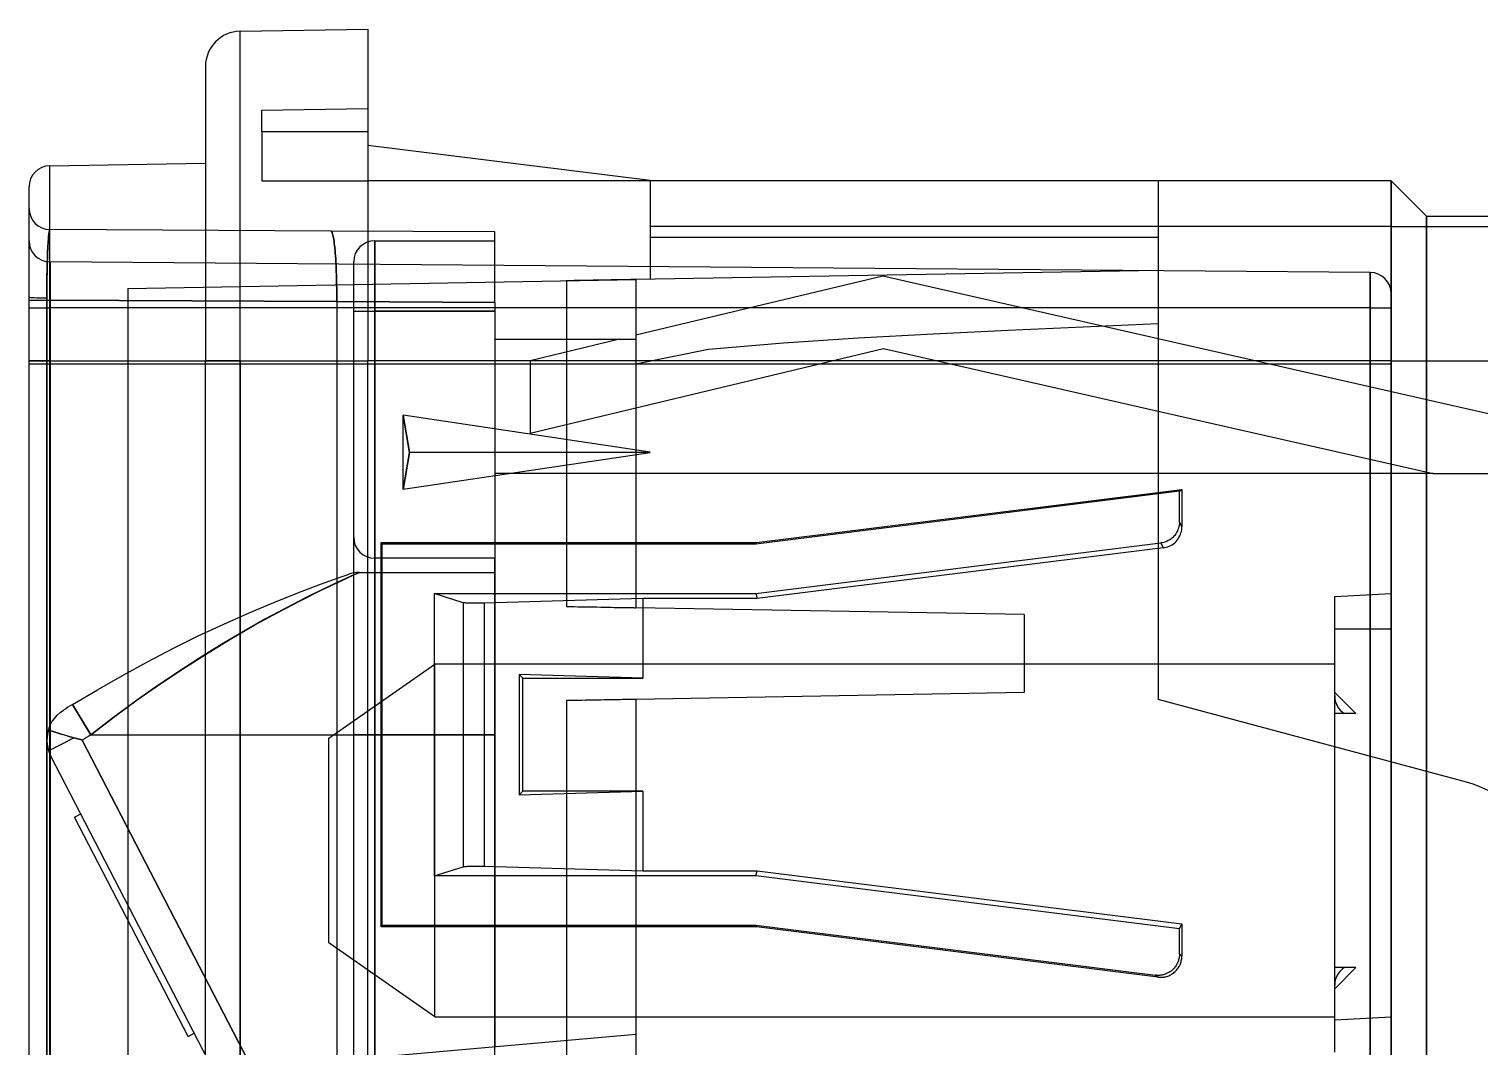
# Model space of a CAD drawing. Header units: millimetres. Extents: x -4.8 to 51.9, y -18 to 18.
# Drawn here: x -4.8 to 15.76, y 3.58 to 18 of the extents above; entities that cross this region are included whole.
import ezdxf

# ---------------------------------------------------------------- set-up
doc = ezdxf.new("R2010")
doc.units = ezdxf.units.MM
doc.layers.add('MAIN-1', color=7, linetype='Continuous')
doc.layers.add('MAIN-2', color=7, linetype='Continuous')

msp = doc.modelspace()

# ---------------------------------------------------------------- linework, layer by layer
at = {"layer": 'MAIN-1'}
for p, q in [((-1.809, 17.968), (0, 18)), ((-1.809, 13.3), (-1.809, 17.968)), ((0, 18), (0, 13.3)), ((-2.3, 17.469), (-2.3, 13.3)), ((4, 15.855), (0, 16.35)), ((-4.505, 16.062), (-2.3, 16.1)), ((-4.505, 13.3), (-4.505, 16.062)), ((11.2, 15.85), (0, 15.85)), ((14.5, 15.85), (11.2, 15.85)), ((11.2, 15.85), (11.2, 13.25)), ((14.5, 15.2), (14.5, 15.85)), ((14.5, 15.85), (15, 15.35)), ((-4.8, 13.3), (-4.8, 15.762)), ((15, 15.35), (16, 15.35)), ((15, 15.35), (15, 15.2)), ((14.5, 15.2), (11.2, 15.2)), ((14.5, 15.2), (15, 15.2)), ((14.5, 12.861), (14.5, 15.2)), ((15, 15.2), (16, 15.2)), ((15, 15.2), (15, 12.747)), ((19.6, 11.7), (11.2, 13.612)), ((-4.8, -13.3), (-4.8, 13.3)), ((-4.8, 13.3), (-4.505, 13.3)), ((-4.505, 13.3), (-2.3, 13.3)), ((-4.505, 13.3), (-4.505, -13.3)), ((-2.3, 13.3), (-1.809, 13.3)), ((-2.3, -13.3), (-2.3, 13.3)), ((-1.809, 13.3), (0, 13.3)), ((-1.809, 13.3), (-1.809, -13.3)), ((0, -13.3), (0, 13.3)), ((11.2, 13.25), (0, 13.25)), ((11.2, 13.25), (11.2, 8.5)), ((11.2, 12.587), (15.095, 11.7)), ((0.5, 11.474), (0.5, 12.526)), ((4, 12.005), (0.5, 12.526)), ((0.5, 12.526), (0.59, 12)), ((0.59, 12), (0.5, 11.474)), ((4, 11.995), (0.5, 11.474)), ((4, 12), (0.59, 12)), ((14.5, 11.7), (14.5, 11.835)), ((15, 11.722), (15, 11.7)), ((15.095, 11.7), (11.2, 11.7)), ((15.518, 7.343), (11.2, 8.5))]:
    msp.add_line(p, q, dxfattribs=at)
for centre, radius, start, end in [((-1.8, 17.469), 0.5, 91, 180), ((-4.5, 15.762), 0.3, 91.0001, 180), ((15, 5.411), 2, 0, 75)]:
    msp.add_arc(centre, radius, start, end, dxfattribs=at)
at = {"layer": 'MAIN-2'}
for p, q in [((-1.809, 13.3), (-1.809, 17.968)), ((-1.809, 17.968), (-1.809, 17.968)), ((0, 18), (0, 18)), ((-2.3, 17.469), (-2.3, 17.469)), ((-1.5, 16.85), (0, 16.876)), ((0, 16.876), (0, 16.876)), ((-1.5, 16.85), (-1.5, 16.85)), ((-1.5, 16.55), (-1.5, 16.85)), ((-1.5, 16.55), (-1.5, 15.85)), ((-1.5, 16.55), (0, 16.55)), ((-1.5, 16.55), (0, 16.55)), ((-4.505, 16.062), (-4.505, 16.062)), ((-4.505, 13.3), (-4.505, 16.062)), ((-2.3, 16.1), (-2.3, 16.1)), ((-1.5, 15.85), (-1.5, 15.85)), ((-1.5, 15.85), (0, 15.85)), ((0, 15.85), (0, 15.85)), ((0, 15.85), (0, 15.85)), ((0, 15.85), (0, 15.85)), ((4, 15.85), (4, 15.85)), ((4, 15.85), (4, 15.85)), ((4, 15.85), (4, 15.05)), ((11.2, 15.85), (11.2, 15.85)), ((14.5, 15.85), (14.5, 13.3)), ((14.5, 15.85), (14.5, 15.85)), ((-4.8, 15.762), (-4.8, 15.762)), ((-4.8, 15.458), (-4.8, 15.458)), ((15, 13.3), (15, 15.35)), ((15, 15.35), (15, 15.35)), ((-4.528, 14.991), (-4.526, 15.018)), ((-4.525, 15.031), (-4.527, 14.999)), ((-4.526, 15.018), (-4.524, 15.043)), ((-4.522, 15.058), (-4.525, 15.031)), ((-4.524, 15.043), (-4.522, 15.066)), ((-4.522, 15.066), (-4.519, 15.086)), ((-4.52, 15.082), (-4.522, 15.058)), ((-4.517, 15.103), (-4.52, 15.082)), ((-4.519, 15.086), (-4.517, 15.103)), ((-4.515, 15.12), (-4.517, 15.103)), ((-4.517, 15.103), (-4.515, 15.118)), ((-4.512, 15.134), (-4.515, 15.12)), ((-4.515, 15.118), (-4.513, 15.131)), ((-4.513, 15.131), (-4.51, 15.141)), ((-4.509, 15.145), (-4.512, 15.134)), ((-4.51, 15.141), (-4.508, 15.149)), ((-4.507, 15.152), (-4.509, 15.145)), ((-4.508, 15.149), (-4.506, 15.154)), ((-4.504, 15.157), (-4.507, 15.152)), ((-4.506, 15.154), (-4.504, 15.157)), ((-4.504, 15.157), (-4.502, 15.158)), ((-4.502, 15.158), (-4.504, 15.157)), ((-4.502, 15.158), (-4.502, 15.158)), ((-0.524, 15.137), (-4.502, 15.158)), ((-0.524, 15.137), (-0.52, 15.136)), ((1.8, 15.125), (-0.524, 15.137)), ((-0.52, 15.136), (-0.524, 15.137)), ((-0.52, 15.136), (-0.516, 15.133)), ((-0.516, 15.133), (-0.52, 15.136)), ((-0.516, 15.133), (-0.512, 15.127)), ((-0.512, 15.127), (-0.516, 15.133)), ((-0.512, 15.127), (-0.507, 15.119)), ((-0.507, 15.119), (-0.512, 15.127)), ((-0.507, 15.119), (-0.503, 15.109)), ((-0.503, 15.109), (-0.507, 15.119)), ((-0.503, 15.109), (-0.499, 15.096)), ((-0.499, 15.096), (-0.503, 15.109)), ((-0.499, 15.096), (-0.495, 15.08)), ((-0.495, 15.08), (-0.499, 15.096)), ((-0.495, 15.08), (-0.491, 15.062)), ((-0.491, 15.062), (-0.495, 15.08)), ((-0.491, 15.062), (-0.486, 15.041)), ((-0.486, 15.041), (-0.491, 15.062)), ((-0.486, 15.041), (-0.482, 15.018)), ((-0.482, 15.018), (-0.486, 15.041)), ((-0.482, 15.018), (-0.478, 14.992)), ((-0.478, 14.992), (-0.482, 15.018)), ((1.8, 15.124), (1.8, 15.125)), ((1.8, 15.125), (1.8, 15.125)), ((1.8, 15.121), (1.8, 15.124)), ((1.8, 15.115), (1.8, 15.121)), ((1.8, 15.107), (1.8, 15.115)), ((1.8, 15.097), (1.8, 15.107)), ((1.8, 15.084), (1.8, 15.097)), ((1.8, 15.068), (1.8, 15.084)), ((1.8, 15.05), (1.8, 15.068)), ((1.8, 15.029), (1.8, 15.05)), ((1.8, 15.006), (1.8, 15.029)), ((11.2, 15.2), (4, 15.2)), ((4, 15.05), (4, 14.453)), ((4, 15.05), (11.2, 15.05)), ((-4.8, 14.999), (-4.8, 14.999)), ((-4.539, 14.78), (-4.537, 14.82)), ((-4.536, 14.844), (-4.538, 14.798)), ((-4.537, 14.82), (-4.536, 14.858)), ((-4.536, 14.858), (-4.534, 14.895)), ((-4.534, 14.887), (-4.536, 14.844)), ((-4.534, 14.895), (-4.532, 14.929)), ((-4.532, 14.927), (-4.534, 14.887)), ((-4.53, 14.965), (-4.532, 14.927)), ((-4.532, 14.929), (-4.53, 14.961)), ((-4.527, 14.999), (-4.53, 14.965)), ((-4.53, 14.961), (-4.528, 14.991)), ((-0.478, 14.992), (-0.475, 14.963)), ((-0.475, 14.963), (-0.478, 14.992)), ((-0.475, 14.963), (-0.471, 14.932)), ((-0.471, 14.932), (-0.475, 14.963)), ((-0.471, 14.932), (-0.467, 14.899)), ((-0.467, 14.899), (-0.471, 14.932)), ((-0.467, 14.899), (-0.464, 14.863)), ((-0.464, 14.863), (-0.467, 14.899)), ((-0.464, 14.863), (-0.461, 14.825)), ((-0.461, 14.825), (-0.464, 14.863)), ((-0.461, 14.825), (-0.458, 14.785)), ((-0.458, 14.785), (-0.461, 14.825)), ((0.1, 15), (0.1, 15)), ((0.1, 15), (1.8, 15)), ((0.1, 14), (0.1, 15)), ((0.1, 15), (0.1, 14)), ((1.8, 14.98), (1.8, 15.006)), ((1.8, 15), (1.8, 15)), ((1.8, 14.951), (1.8, 14.98)), ((1.8, 14.92), (1.8, 14.951)), ((1.8, 14.886), (1.8, 14.92)), ((1.8, 14.851), (1.8, 14.886)), ((1.8, 14.813), (1.8, 14.851)), ((1.8, 14.773), (1.8, 14.813)), ((-4.545, 14.561), (-4.544, 14.607)), ((-4.544, 14.607), (-4.543, 14.652)), ((-4.543, 14.648), (-4.544, 14.595)), ((-4.541, 14.7), (-4.543, 14.648)), ((-4.543, 14.652), (-4.542, 14.696)), ((-4.542, 14.696), (-4.54, 14.739)), ((-4.54, 14.75), (-4.541, 14.7)), ((-4.538, 14.798), (-4.54, 14.75)), ((-4.54, 14.739), (-4.539, 14.78)), ((-4.502, 14.699), (-4.502, 13.25)), ((14.202, 14.552), (-4.502, 14.699)), ((-4.502, 14.699), (-4.502, 14.699)), ((-4.502, 14.05), (-4.502, 14.699)), ((-0.458, 14.785), (-0.455, 14.744)), ((-0.455, 14.744), (-0.458, 14.785)), ((-0.455, 14.744), (-0.452, 14.701)), ((-0.452, 14.701), (-0.455, 14.744)), ((-0.452, 14.701), (-0.45, 14.657)), ((-0.45, 14.657), (-0.452, 14.701)), ((-0.45, 14.657), (-0.448, 14.611)), ((-0.448, 14.611), (-0.45, 14.657)), ((-0.448, 14.611), (-0.446, 14.565)), ((-0.446, 14.565), (-0.448, 14.611)), ((-0.2, 14.7), (-0.2, 14.7)), ((-0.2, 14), (-0.2, 14.7)), ((1.8, 14.732), (1.8, 14.773)), ((1.8, 14.689), (1.8, 14.732)), ((1.8, 14.644), (1.8, 14.689)), ((1.8, 14.599), (1.8, 14.644)), ((1.8, 14.552), (1.8, 14.599)), ((-4.546, 14.486), (-4.547, 14.431)), ((-4.547, 14.422), (-4.546, 14.468)), ((-4.547, 14.431), (-4.547, 14.375)), ((-4.547, 14.375), (-4.547, 14.422)), ((-4.546, 14.515), (-4.545, 14.561)), ((-4.545, 14.541), (-4.546, 14.486)), ((-4.546, 14.468), (-4.546, 14.515)), ((-4.544, 14.595), (-4.545, 14.541)), ((-3.4, 14.325), (3.8, 14.451)), ((-0.446, 14.565), (-0.445, 14.517)), ((-0.445, 14.517), (-0.446, 14.565)), ((-0.445, 14.517), (-0.443, 14.47)), ((-0.443, 14.47), (-0.445, 14.517)), ((-0.443, 14.47), (-0.442, 14.422)), ((-0.442, 14.422), (-0.443, 14.47)), ((-0.442, 14.422), (-0.441, 14.373)), ((-0.441, 14.373), (-0.442, 14.422)), ((1.8, 14.505), (1.8, 14.552)), ((1.8, 14.457), (1.8, 14.505)), ((1.8, 14.409), (1.8, 14.457)), ((1.8, 14.361), (1.8, 14.409)), ((2.87, 14.434), (2.817, 14.433)), ((2.817, 14.433), (2.817, 9.817)), ((2.923, 14.435), (2.87, 14.434)), ((2.977, 14.436), (2.923, 14.435)), ((3.031, 14.437), (2.977, 14.436)), ((3.086, 14.438), (3.031, 14.437)), ((3.14, 14.438), (3.086, 14.438)), ((3.194, 14.439), (3.14, 14.438)), ((3.247, 14.44), (3.194, 14.439)), ((3.3, 14.441), (3.247, 14.44)), ((3.35, 14.442), (3.3, 14.441)), ((3.4, 14.443), (3.35, 14.442)), ((3.447, 14.444), (3.4, 14.443)), ((3.492, 14.445), (3.447, 14.444)), ((3.534, 14.445), (3.492, 14.445)), ((3.574, 14.446), (3.534, 14.445)), ((3.611, 14.447), (3.574, 14.446)), ((3.644, 14.447), (3.611, 14.447)), ((3.675, 14.448), (3.644, 14.447)), ((3.702, 14.448), (3.675, 14.448)), ((3.726, 14.449), (3.702, 14.448)), ((3.746, 14.449), (3.726, 14.449)), ((3.763, 14.449), (3.746, 14.449)), ((3.777, 14.45), (3.763, 14.449)), ((3.787, 14.45), (3.777, 14.45)), ((3.794, 14.45), (3.787, 14.45)), ((3.799, 14.45), (3.794, 14.45)), ((3.8, 14.45), (3.799, 14.45)), ((11.2, 14.579), (3.8, 14.45)), ((7.3, 14.5), (3.8, 13.66)), ((3.8, 14.451), (3.8, 14.451)), ((3.8, 14.45), (3.8, 14.45)), ((3.8, 14.45), (3.8, 14.45)), ((3.8, 14.45), (3.8, 13.25)), ((4, 14.453), (4, 14.453)), ((11.2, 13.612), (7.3, 14.5)), ((7.3, 14.5), (7.3, 14.5)), ((7.3, 14.5), (7.3, 14.5)), ((11.2, 14.579), (11.2, 14.579)), ((14.202, 13.25), (14.202, 14.552)), ((14.202, 14.552), (14.202, 14.552)), ((14.202, 14.552), (14.202, 14.05)), ((-4.548, 14.328), (-4.547, 14.375)), ((-4.547, 14.375), (-4.548, 14.32)), ((-4.548, 14.282), (-4.548, 14.328)), ((-4.548, 14.32), (-4.548, 14.266)), ((-4.548, 14.236), (-4.548, 14.282)), ((-4.548, 14.266), (-4.548, 14.212)), ((-4.548, 14.191), (-4.548, 14.236)), ((-4.548, 14.212), (-4.548, 14.159)), ((-4.548, 14.186), (-4.548, 14.191)), ((-4.548, 14.182), (-4.548, 14.186)), ((-3.4, 14.325), (-3.4, -14.325)), ((-3.4, 14.325), (-3.4, 14.325)), ((-0.441, 14.373), (-0.44, 14.325)), ((-0.44, 14.325), (-0.441, 14.373)), ((-0.44, 14.325), (-0.44, 14.278)), ((-0.44, 14.278), (-0.44, 14.325)), ((-0.44, 14.278), (-0.44, 14.23)), ((-0.44, 14.23), (-0.44, 14.278)), ((-0.44, 14.23), (-0.44, 14.184)), ((-0.44, 14.184), (-0.44, 14.23)), ((1.8, 14.313), (1.8, 14.361)), ((1.8, 14.265), (1.8, 14.313)), ((1.8, 14.218), (1.8, 14.265)), ((1.8, 14.171), (1.8, 14.218)), ((14.5, 14.05), (14.5, 14.252)), ((14.5, 14.252), (14.5, 14.252)), ((-4.8, 14.159), (-4.548, 14.159)), ((-4.8, 14.159), (-4.548, 14.159)), ((-4.8, 14.05), (-4.502, 14.05)), ((-4.548, 14.177), (-4.548, 14.182)), ((-4.548, 14.173), (-4.548, 14.177)), ((-4.548, 14.168), (-4.548, 14.173)), ((-4.548, 14.164), (-4.548, 14.168)), ((-4.548, 14.159), (-4.548, 14.164)), ((-4.548, 14.159), (-4.548, -14.159)), ((-4.548, -14.159), (-4.548, 14.159)), ((-4.548, 14.159), (-0.44, 14.138)), ((-0.44, 14.138), (-4.548, 14.159)), ((-4.502, -14.05), (-4.502, 14.05)), ((14.202, 14.05), (-4.502, 14.05)), ((-0.44, 14.184), (-0.44, 14.138)), ((-0.44, 14.138), (-0.44, 14.184)), ((-0.44, 14.138), (-0.44, 14.137)), ((-0.44, 14.137), (-0.44, 14.138)), ((-0.44, 14.137), (-0.44, -14.137)), ((-0.44, 14.137), (1.8, 14.125)), ((-0.44, 14.137), (-0.44, 14.137)), ((-0.44, 14.137), (-0.44, 14.137)), ((-0.44, 14.137), (-0.44, 14.137)), ((-0.44, 14.137), (-0.44, 14.137)), ((-0.44, 14.137), (-0.44, 14.137)), ((1.8, 14.125), (-0.44, 14.137)), ((-0.44, 14.137), (-0.44, 14.137)), ((-0.44, 14.137), (-0.44, 14.137)), ((-0.44, 14.137), (-0.44, 14.137)), ((-0.44, 14.137), (-0.44, 14.137)), ((-0.44, 14.137), (-0.44, 14.137)), ((-0.44, 14.137), (-0.44, -14.137)), ((-0.2, 14), (0.1, 14)), ((-0.2, -14), (-0.2, 14)), ((-0.2, 14), (0.1, 14)), ((1.8, 14), (0.1, 14)), ((0.1, 14), (0.1, -14)), ((0.1, 14), (1.8, 14)), ((0.1, -14), (0.1, 14)), ((1.8, 14.125), (1.8, 14.171)), ((1.8, 14.125), (1.8, 3.575)), ((14.202, 14.05), (14.5, 14.05)), ((14.202, 14.05), (14.202, -14.05)), ((14.5, -14.05), (14.5, 14.05)), ((10.137, 13.777), (9.074, 13.729)), ((11.2, 13.822), (10.137, 13.777)), ((3.8, 13.6), (1.8, 13.6)), ((1.8, 13.6), (1.8, 13.6)), ((1.8, 13.6), (1.8, 3.575)), ((3.55, 13.6), (2.3, 13.3)), ((3.55, 13.6), (3.55, 13.6)), ((3.55, 13.6), (3.55, 13.6)), ((3.8, 13.66), (3.8, 13.66)), ((3.8, 13.66), (3.8, 13.66)), ((3.8, 13.6), (3.8, 13.6)), ((3.8, 13.6), (3.8, 13.6)), ((3.8, 13.6), (3.8, 13.6)), ((6.95, 13.618), (5.889, 13.548)), ((8.012, 13.677), (6.95, 13.618)), ((9.074, 13.729), (8.012, 13.677)), ((2.3, 12.272), (7.306, 13.473)), ((4.828, 13.458), (3.8, 13.25)), ((5.889, 13.548), (4.828, 13.458)), ((7.306, 13.473), (11.2, 12.587)), ((7.306, 13.473), (7.306, 13.473)), ((7.306, 13.473), (7.306, 13.473)), ((-4.505, 13.3), (-4.8, 13.3)), ((-4.502, 13.25), (-4.8, 13.25)), ((-4.505, -13.3), (-4.505, 13.3)), ((-4.505, 13.3), (-2.3, 13.3)), ((14.202, 13.25), (-4.502, 13.25)), ((-4.502, 13.25), (-4.502, -13.25)), ((-1.809, 13.3), (-2.3, 13.3)), ((-1.809, -13.3), (-1.809, 13.3)), ((-1.809, 13.3), (0, 13.3)), ((14.5, 13.3), (0, 13.3)), ((2.3, 13.3), (2.3, 12.272)), ((2.3, 13.3), (2.3, 13.3)), ((2.3, 13.3), (2.3, 13.3)), ((3.8, 13.25), (3.8, 9.8)), ((14.202, -13.25), (14.202, 13.25)), ((14.5, 13.25), (14.202, 13.25)), ((14.5, 13.3), (15, 13.3)), ((14.5, 13.3), (14.5, -13.3)), ((15, 13.3), (16, 13.3)), ((15, -13.3), (15, 13.3)), ((14.5, 11.835), (14.5, 12.861)), ((15, 12.747), (15, 11.722)), ((4, 12.005), (0.5, 12.526)), ((0.5, 11.474), (0.5, 12.526)), ((0.59, 12), (0.5, 12.526)), ((2.3, 12.272), (2.3, 12.272)), ((2.3, 12.272), (2.3, 12.272)), ((0.5, 11.474), (0.59, 12)), ((4, 11.995), (0.5, 11.474)), ((4, 12), (0.59, 12)), ((11.2, 11.7), (1.8, 11.7)), ((1.8, 11.7), (1.8, 11.7)), ((14.5, -11.7), (14.5, 11.7)), ((15, 11.7), (15, -11.7)), ((15.095, 11.7), (19.6, 11.7)), ((15.095, 11.7), (15.095, 11.7)), ((15.095, 11.7), (15.095, 11.7)), ((11.5, 11.45), (5.5, 10.7)), ((5.509, 10.723), (11.535, 11.477)), ((11.5, 11.45), (11.535, 11.477)), ((11.5, 11.015), (11.5, 11.45)), ((11.535, 11.477), (11.535, 10.945)), ((11.48, 10.907), (11.471, 10.885)), ((11.487, 10.929), (11.48, 10.907)), ((11.493, 10.95), (11.487, 10.929)), ((11.497, 10.972), (11.493, 10.95)), ((11.499, 10.994), (11.497, 10.972)), ((11.5, 11.015), (11.499, 10.994)), ((11.535, 10.945), (11.5, 11.015)), ((11.528, 10.881), (11.532, 10.903)), ((11.532, 10.903), (11.534, 10.924)), ((11.534, 10.924), (11.535, 10.945)), ((-0.2, 10.8), (-0.2, 10.8)), ((0.188, 10.722), (5.509, 10.723)), ((0.188, 5.278), (0.188, 10.722)), ((0.2, 10.7), (0.188, 10.722)), ((5.5, 10.7), (0.2, 10.7)), ((0.2, 10.7), (0.2, 5.3)), ((5.5, 10.7), (5.509, 10.723)), ((5.5, 10), (11.237, 10.717)), ((11.258, 10.721), (11.237, 10.717)), ((11.237, 10.717), (11.272, 10.648)), ((11.279, 10.726), (11.258, 10.721)), ((11.301, 10.732), (11.279, 10.726)), ((11.321, 10.74), (11.301, 10.732)), ((11.342, 10.751), (11.321, 10.74)), ((11.362, 10.762), (11.342, 10.751)), ((11.381, 10.776), (11.362, 10.762)), ((11.377, 10.681), (11.397, 10.693)), ((11.4, 10.791), (11.381, 10.776)), ((11.397, 10.693), (11.416, 10.706)), ((11.417, 10.808), (11.4, 10.791)), ((11.416, 10.706), (11.435, 10.721)), ((11.433, 10.825), (11.417, 10.808)), ((11.447, 10.845), (11.433, 10.825)), ((11.435, 10.721), (11.452, 10.738)), ((11.46, 10.865), (11.447, 10.845)), ((11.452, 10.738), (11.468, 10.756)), ((11.471, 10.885), (11.46, 10.865)), ((11.468, 10.756), (11.482, 10.775)), ((11.482, 10.775), (11.494, 10.795)), ((11.494, 10.795), (11.505, 10.816)), ((11.505, 10.816), (11.515, 10.837)), ((11.515, 10.837), (11.522, 10.859)), ((11.522, 10.859), (11.528, 10.881)), ((0.1, 8), (0.1, 10.5)), ((0.1, 10.5), (0.1, 8)), ((0.1, 10.5), (0.1, 10.5)), ((1.8, 10.5), (0.1, 10.5)), ((1.8, 8), (1.8, 10.5)), ((1.8, 10.5), (1.8, 10.5)), ((11.272, 10.648), (5.515, 9.93)), ((11.272, 10.648), (11.293, 10.651)), ((11.293, 10.651), (11.314, 10.656)), ((11.314, 10.656), (11.335, 10.663)), ((11.335, 10.663), (11.356, 10.671)), ((11.356, 10.671), (11.377, 10.681)), ((-0.197, 10.264), (-0.116, 10.3)), ((-0.116, 10.3), (-0.187, 10.269)), ((-0.116, 10.3), (-0.116, 10.3)), ((-0.116, 10.3), (1.8, 10.3)), ((1.8, 10.3), (1.8, 10.3)), ((-0.991, 10.011), (-0.672, 10.132)), ((-0.602, 10.076), (-0.871, 9.943)), ((-0.672, 10.132), (-0.404, 10.229)), ((-0.662, 10.047), (-0.398, 10.172)), ((-0.364, 10.188), (-0.602, 10.076)), ((-0.404, 10.229), (-0.28, 10.272)), ((-0.398, 10.172), (-0.197, 10.264)), ((-0.187, 10.269), (-0.364, 10.188)), ((-0.28, 10.272), (-0.28, 10.272)), ((-1.683, 9.727), (-1.331, 9.875)), ((-1.331, 9.875), (-0.991, 10.011)), ((-1.275, 9.734), (-0.96, 9.899)), ((-0.871, 9.943), (-1.16, 9.795)), ((-0.96, 9.899), (-0.662, 10.047)), ((1.35, 9.871), (0.939, 10)), ((0.939, 10), (5.5, 10)), ((0.939, 10), (0.939, 6)), ((1.353, 9.871), (1.35, 9.871)), ((1.35, 9.871), (1.35, 6.129)), ((1.356, 9.87), (1.353, 9.871)), ((1.361, 9.869), (1.356, 9.87)), ((1.367, 9.868), (1.361, 9.869)), ((1.374, 9.868), (1.367, 9.868)), ((3.899, 9.931), (1.647, 9.864)), ((3.899, 9.931), (3.899, 8.8)), ((5.515, 9.93), (3.899, 9.931)), ((5.5, 10), (5.515, 9.93)), ((13.7, 9.958), (14.5, 10)), ((13.7, 9.958), (13.7, 9.958)), ((13.7, 9.5), (13.7, 9.958)), ((14.5, 10), (14.5, 10)), ((-2.041, 9.568), (-1.683, 9.727)), ((-1.599, 9.556), (-1.275, 9.734)), ((-1.16, 9.795), (-1.457, 9.635)), ((1.382, 9.867), (1.374, 9.868)), ((1.391, 9.866), (1.382, 9.867)), ((1.401, 9.866), (1.391, 9.866)), ((1.413, 9.865), (1.401, 9.866)), ((1.425, 9.865), (1.413, 9.865)), ((1.439, 9.864), (1.425, 9.865)), ((1.453, 9.864), (1.439, 9.864)), ((1.468, 9.863), (1.453, 9.864)), ((1.483, 9.863), (1.468, 9.863)), ((1.499, 9.863), (1.483, 9.863)), ((1.515, 9.863), (1.499, 9.863)), ((1.531, 9.862), (1.515, 9.863)), ((1.547, 9.862), (1.531, 9.862)), ((1.559, 9.862), (1.547, 9.862)), ((1.57, 9.862), (1.559, 9.862)), ((1.581, 9.863), (1.57, 9.862)), ((1.591, 9.863), (1.581, 9.863)), ((1.601, 9.863), (1.591, 9.863)), ((1.611, 9.863), (1.601, 9.863)), ((1.621, 9.863), (1.611, 9.863)), ((1.63, 9.863), (1.621, 9.863)), ((1.639, 9.864), (1.63, 9.863)), ((1.647, 9.864), (1.639, 9.864)), ((1.647, 9.864), (1.647, 6.136)), ((2.817, 9.817), (2.87, 9.816)), ((2.87, 9.816), (2.923, 9.815)), ((2.923, 9.815), (2.977, 9.814)), ((2.977, 9.814), (3.031, 9.813)), ((3.031, 9.813), (3.086, 9.812)), ((3.086, 9.812), (3.14, 9.812)), ((3.14, 9.812), (3.194, 9.811)), ((3.194, 9.811), (3.247, 9.81)), ((3.247, 9.81), (3.3, 9.809)), ((3.3, 9.809), (3.35, 9.808)), ((3.35, 9.808), (3.4, 9.807)), ((3.4, 9.807), (3.447, 9.806)), ((3.447, 9.806), (3.492, 9.805)), ((3.492, 9.805), (3.534, 9.805)), ((3.534, 9.805), (3.574, 9.804)), ((3.574, 9.804), (3.611, 9.803)), ((3.611, 9.803), (3.644, 9.803)), ((3.644, 9.803), (3.675, 9.802)), ((3.675, 9.802), (3.702, 9.802)), ((3.702, 9.802), (3.726, 9.801)), ((3.726, 9.801), (3.746, 9.801)), ((3.746, 9.801), (3.763, 9.801)), ((3.763, 9.801), (3.777, 9.8)), ((3.777, 9.8), (3.787, 9.8)), ((3.787, 9.8), (3.794, 9.8)), ((3.794, 9.8), (3.799, 9.8)), ((3.799, 9.8), (3.8, 9.8)), ((9.3, 9.704), (3.8, 9.8)), ((3.8, 9.8), (3.8, 9.8)), ((3.8, 9.8), (3.8, 9.8)), ((9.3, 9.704), (9.3, 8.596)), ((9.3, 9.704), (9.3, 9.704)), ((9.3, 9.704), (9.3, 9.704)), ((-2.401, 9.399), (-2.041, 9.568)), ((-1.76, 9.464), (-2.068, 9.282)), ((-1.929, 9.365), (-1.599, 9.556)), ((-1.457, 9.635), (-1.76, 9.464)), ((13.7, 9.5), (14.5, 9.5)), ((13.7, 3.5), (13.7, 9.5)), ((13.7, 9.5), (14.5, 9.5)), ((-2.761, 9.221), (-2.401, 9.399)), ((-2.068, 9.282), (-2.38, 9.09)), ((-2.263, 9.162), (-1.929, 9.365)), ((-3.119, 9.035), (-2.761, 9.221)), ((-2.38, 9.09), (-2.691, 8.888)), ((-2.599, 8.949), (-2.263, 9.162)), ((-3.831, 8.638), (-3.476, 8.841)), ((-3.476, 8.841), (-3.119, 9.035)), ((-2.691, 8.888), (-3.002, 8.679)), ((-2.934, 8.725), (-2.599, 8.949)), ((-0.55, 7.95), (0.95, 9)), ((0.95, 9), (0.95, 9)), ((13.7, 9), (0.95, 9)), ((0.95, 4), (0.95, 9)), ((0.95, 4), (0.95, 9)), ((3.899, 8.8), (2.146, 8.853)), ((2.146, 8.853), (2.146, 7.147)), ((2.146, 8.853), (2.199, 8.8)), ((13.7, 9), (13.7, 9)), ((-4.185, 8.426), (-3.831, 8.638)), ((-3.002, 8.679), (-3.311, 8.46)), ((-3.266, 8.493), (-2.934, 8.725)), ((2.199, 7.2), (2.199, 8.8)), ((2.199, 8.8), (3.899, 8.8)), ((-3.311, 8.46), (-3.619, 8.234)), ((-3.596, 8.251), (-3.266, 8.493)), ((2.87, 8.484), (2.817, 8.483)), ((2.817, 8.483), (2.817, -8.483)), ((2.923, 8.485), (2.87, 8.484)), ((2.977, 8.486), (2.923, 8.485)), ((3.031, 8.487), (2.977, 8.486)), ((3.086, 8.488), (3.031, 8.487)), ((3.14, 8.488), (3.086, 8.488)), ((3.194, 8.489), (3.14, 8.488)), ((3.247, 8.49), (3.194, 8.489)), ((3.3, 8.491), (3.247, 8.49)), ((3.35, 8.492), (3.3, 8.491)), ((3.4, 8.493), (3.35, 8.492)), ((3.447, 8.494), (3.4, 8.493)), ((3.492, 8.495), (3.447, 8.494)), ((3.534, 8.495), (3.492, 8.495)), ((3.574, 8.496), (3.534, 8.495)), ((3.611, 8.497), (3.574, 8.496)), ((3.644, 8.497), (3.611, 8.497)), ((3.675, 8.498), (3.644, 8.497)), ((3.702, 8.498), (3.675, 8.498)), ((3.726, 8.499), (3.702, 8.498)), ((3.746, 8.499), (3.726, 8.499)), ((3.763, 8.499), (3.746, 8.499)), ((3.777, 8.5), (3.763, 8.499)), ((3.787, 8.5), (3.777, 8.5)), ((3.794, 8.5), (3.787, 8.5)), ((3.799, 8.5), (3.794, 8.5)), ((3.8, 8.5), (3.799, 8.5)), ((9.3, 8.596), (3.8, 8.5)), ((3.8, 8.5), (3.8, 3.75)), ((3.8, 8.5), (3.8, 8.5)), ((3.8, 8.5), (3.8, 8.5)), ((9.3, 8.596), (9.3, 8.596)), ((9.3, 8.596), (9.3, 8.596)), ((11.2, 8.5), (11.2, 8.5)), ((13.7, 8.6), (13.7, 8.6)), ((13.7, 8.6), (13.7, 8.6)), ((13.7, 8.55), (13.7, 8.6)), ((13.7, 8.6), (14, 8.3)), ((13.7, 8.6), (13.7, 8.6)), ((13.7, 8.55), (13.7, 8.55)), ((-4.476, 8.181), (-4.441, 8.231)), ((-4.441, 8.231), (-4.402, 8.276)), ((-4.402, 8.276), (-4.358, 8.315)), ((-4.358, 8.315), (-4.31, 8.349)), ((-4.31, 8.349), (-4.31, 8.349)), ((-4.185, 8.426), (-3.924, 8)), ((-3.924, 8), (-4.185, 8.426)), ((-3.924, 8), (-3.596, 8.251)), ((-3.619, 8.234), (-3.924, 8)), ((13.7, 8.3), (13.7, 8.3)), ((13.7, 8.3), (13.7, 8.3)), ((14, 8.3), (13.7, 8.3)), ((13.834, 8.3), (13.834, 8.3)), ((14, 8.3), (14, 8.3)), ((-4.526, 8.063), (-4.538, 8.012)), ((-4.526, 8.063), (-4.505, 8.125)), ((-4.473, 8.048), (-4.526, 8.063)), ((-4.526, 8.063), (-4.474, 8.048)), ((-4.505, 8.125), (-4.476, 8.181)), ((-4.474, 8.048), (-4.417, 8.032)), ((-4.417, 8.032), (-4.473, 8.048)), ((-4.357, 8.014), (-4.417, 8.032)), ((-4.417, 8.032), (-4.358, 8.014)), ((-4.545, 7.961), (-4.546, 7.912)), ((-4.546, 7.912), (-4.542, 7.864)), ((-4.538, 8.012), (-4.545, 7.961)), ((-4.542, 7.864), (-4.535, 7.818)), ((-4.535, 7.818), (-4.523, 7.773)), ((-4.523, 7.773), (-4.167, 7.958)), ((-4.523, 7.773), (-4.167, 7.958)), ((-4.358, 8.014), (-4.296, 7.996)), ((-4.295, 7.995), (-4.357, 8.014)), ((-4.296, 7.996), (-4.233, 7.976)), ((-4.232, 7.976), (-4.295, 7.995)), ((-4.233, 7.976), (-4.167, 7.958)), ((-4.167, 7.958), (-4.232, 7.976)), ((-4.147, 7.952), (-4.167, 7.958)), ((-4.167, 7.958), (-4.147, 7.952)), ((-4.127, 7.947), (-4.147, 7.952)), ((-4.147, 7.952), (-4.127, 7.947)), ((-4.107, 7.941), (-4.127, 7.947)), ((-4.127, 7.947), (-4.107, 7.941)), ((-4.086, 7.936), (-4.107, 7.941)), ((-4.107, 7.941), (-4.086, 7.936)), ((-4.066, 7.93), (-4.086, 7.936)), ((-4.086, 7.936), (-4.066, 7.93)), ((-4.046, 7.925), (-4.066, 7.93)), ((-4.066, 7.93), (-4.046, 7.925)), ((-4.046, 7.925), (-1.324, 2.668)), ((-1.324, 2.668), (-4.046, 7.925)), ((-3.924, 8), (1.8, 8)), ((-3.924, 8), (1.8, 8)), ((-0.55, 7.95), (-0.55, 7.95)), ((-0.55, 5.05), (-0.55, 7.95)), ((0.1, 8), (-0.2, 8)), ((-0.2, 8), (0.1, 8)), ((0.1, 8), (0.1, -8)), ((0.1, -8), (0.1, 8)), ((1.8, 8), (0.1, 8)), ((0.1, 8), (1.8, 8)), ((1.8, -8), (1.8, 8)), ((-4.523, 7.773), (-4.519, 7.762)), ((-4.519, 7.762), (-4.515, 7.75)), ((-4.515, 7.75), (-4.51, 7.739)), ((-4.51, 7.739), (-4.506, 7.728)), ((-4.506, 7.728), (-4.501, 7.717)), ((-4.501, 7.717), (-4.496, 7.706)), ((-4.496, 7.706), (-4.49, 7.695)), ((-1.768, 2.438), (-4.49, 7.695)), ((-4.49, 7.695), (-4.49, 7.695)), ((2.146, 7.147), (3.899, 7.2)), ((2.146, 7.147), (2.199, 7.2)), ((3.899, 7.2), (2.199, 7.2)), ((3.899, 7.2), (3.899, 6.069)), ((15.518, 7.343), (15.518, 7.343)), ((-4.156, 6.832), (-4.067, 6.878)), ((-2.546, 3.724), (-4.156, 6.832)), ((-4.156, 6.832), (-4.156, 6.832)), ((-4.067, 6.878), (-4.067, 6.878)), ((0.939, 6), (1.35, 6.129)), ((5.5, 6), (0.939, 6)), ((1.35, 6.129), (1.353, 6.129)), ((1.353, 6.129), (1.356, 6.13)), ((1.356, 6.13), (1.361, 6.131)), ((1.361, 6.131), (1.367, 6.132)), ((1.367, 6.132), (1.374, 6.132)), ((1.374, 6.132), (1.382, 6.133)), ((1.382, 6.133), (1.391, 6.134)), ((1.391, 6.134), (1.401, 6.134)), ((1.401, 6.134), (1.413, 6.135)), ((1.413, 6.135), (1.425, 6.135)), ((1.425, 6.135), (1.439, 6.136)), ((1.439, 6.136), (1.453, 6.136)), ((1.453, 6.136), (1.468, 6.137)), ((1.468, 6.137), (1.483, 6.137)), ((1.483, 6.137), (1.499, 6.137)), ((1.499, 6.137), (1.515, 6.137)), ((1.515, 6.137), (1.531, 6.138)), ((1.531, 6.138), (1.547, 6.138)), ((1.547, 6.138), (1.559, 6.138)), ((1.559, 6.138), (1.57, 6.138)), ((1.57, 6.138), (1.581, 6.137)), ((1.581, 6.137), (1.591, 6.137)), ((1.591, 6.137), (1.601, 6.137)), ((1.601, 6.137), (1.611, 6.137)), ((1.611, 6.137), (1.621, 6.137)), ((1.621, 6.137), (1.63, 6.137)), ((1.63, 6.137), (1.639, 6.136)), ((1.639, 6.136), (1.647, 6.136)), ((1.647, 6.136), (3.899, 6.069)), ((3.899, 6.069), (5.515, 6.07)), ((5.5, 6), (5.515, 6.07)), ((11.5, 5.25), (5.5, 6)), ((5.515, 6.07), (11.535, 5.32)), ((0.2, 5.3), (0.188, 5.278)), ((5.509, 5.277), (0.188, 5.278)), ((0.2, 5.3), (5.5, 5.3)), ((5.5, 5.3), (5.509, 5.277)), ((5.5, 5.3), (11.163, 4.592)), ((11.198, 4.565), (5.509, 5.277)), ((11.5, 5.25), (11.535, 5.32)), ((11.5, 4.89), (11.5, 5.25)), ((11.535, 5.32), (11.535, 4.863)), ((0.95, 4), (-0.55, 5.05)), ((-0.55, 5.05), (-0.55, 5.05)), ((11.453, 4.729), (11.445, 4.716)), ((11.461, 4.742), (11.453, 4.729)), ((11.468, 4.755), (11.461, 4.742)), ((11.474, 4.769), (11.468, 4.755)), ((11.48, 4.782), (11.474, 4.769)), ((11.485, 4.796), (11.48, 4.782)), ((11.489, 4.809), (11.485, 4.796)), ((11.492, 4.823), (11.489, 4.809)), ((11.495, 4.837), (11.492, 4.823)), ((11.497, 4.85), (11.495, 4.837)), ((11.499, 4.864), (11.497, 4.85)), ((11.5, 4.877), (11.499, 4.864)), ((11.535, 4.863), (11.5, 4.89)), ((11.5, 4.89), (11.5, 4.877)), ((11.503, 4.728), (11.509, 4.741)), ((11.509, 4.741), (11.515, 4.755)), ((11.515, 4.755), (11.52, 4.769)), ((11.52, 4.769), (11.524, 4.782)), ((11.524, 4.782), (11.527, 4.796)), ((11.527, 4.796), (11.53, 4.81)), ((11.53, 4.81), (11.532, 4.823)), ((11.532, 4.823), (11.534, 4.836)), ((11.534, 4.836), (11.535, 4.85)), ((11.535, 4.85), (11.535, 4.863)), ((11.163, 4.592), (11.198, 4.565)), ((11.176, 4.591), (11.163, 4.592)), ((11.189, 4.59), (11.176, 4.591)), ((11.202, 4.59), (11.189, 4.59)), ((11.198, 4.565), (11.211, 4.564)), ((11.216, 4.59), (11.202, 4.59)), ((11.211, 4.564), (11.224, 4.563)), ((11.23, 4.591), (11.216, 4.59)), ((11.224, 4.563), (11.237, 4.563)), ((11.244, 4.593), (11.23, 4.591)), ((11.237, 4.563), (11.251, 4.563)), ((11.258, 4.595), (11.244, 4.593)), ((11.251, 4.563), (11.265, 4.564)), ((11.272, 4.599), (11.258, 4.595)), ((11.265, 4.564), (11.279, 4.566)), ((11.286, 4.603), (11.272, 4.599)), ((11.279, 4.566), (11.293, 4.568)), ((11.3, 4.607), (11.286, 4.603)), ((11.293, 4.568), (11.307, 4.571)), ((11.314, 4.612), (11.3, 4.607)), ((11.307, 4.571), (11.321, 4.575)), ((11.328, 4.619), (11.314, 4.612)), ((11.321, 4.575), (11.335, 4.58)), ((11.342, 4.625), (11.328, 4.619)), ((11.335, 4.58), (11.349, 4.585)), ((11.355, 4.633), (11.342, 4.625)), ((11.349, 4.585), (11.363, 4.591)), ((11.368, 4.641), (11.355, 4.633)), ((11.363, 4.591), (11.377, 4.598)), ((11.381, 4.65), (11.368, 4.641)), ((11.377, 4.598), (11.39, 4.606)), ((11.393, 4.66), (11.381, 4.65)), ((11.39, 4.606), (11.403, 4.614)), ((11.404, 4.67), (11.393, 4.66)), ((11.403, 4.614), (11.415, 4.623)), ((11.415, 4.681), (11.404, 4.67)), ((11.426, 4.692), (11.415, 4.681)), ((11.415, 4.623), (11.428, 4.633)), ((11.436, 4.704), (11.426, 4.692)), ((11.428, 4.633), (11.439, 4.643)), ((11.445, 4.716), (11.436, 4.704)), ((11.439, 4.643), (11.45, 4.654)), ((11.45, 4.654), (11.461, 4.665)), ((11.461, 4.665), (11.47, 4.677)), ((11.47, 4.677), (11.48, 4.689)), ((11.48, 4.689), (11.488, 4.702)), ((11.488, 4.702), (11.496, 4.715)), ((11.496, 4.715), (11.503, 4.728)), ((13.7, 4.7), (13.7, 4.7)), ((13.7, 4.7), (13.7, 4.7)), ((14, 4.7), (13.7, 4.4)), ((14, 4.7), (13.7, 4.7)), ((13.834, 4.7), (13.834, 4.7)), ((14, 4.7), (14, 4.7)), ((13.7, 4.4), (13.7, 4.45)), ((13.7, 4.45), (13.7, 4.45)), ((13.7, 4.4), (13.7, 4.4)), ((13.7, 4.4), (13.7, 4.4)), ((13.7, 4.4), (13.7, 4.4)), ((0.95, 4), (13.7, 4)), ((0.95, 4), (0.95, 4)), ((13.7, 3.958), (14.5, 4)), ((13.7, 4), (13.7, 4)), ((13.7, 3.958), (13.7, 3.958)), ((14.5, 4), (14.5, 4)), ((-2.546, 3.724), (-2.458, 3.77)), ((-2.546, 3.724), (-2.546, 3.724)), ((-2.458, 3.77), (-2.458, 3.77)), ((3.8, 3.75), (0, 3.418)), ((3.8, 3.75), (3.8, 3.75)), ((3.8, 3.75), (3.8, -3.75)), ((1.8, 3.575), (1.8, 3.575)), ((1.8, 3.575), (1.8, 3.575))]:
    msp.add_line(p, q, dxfattribs=at)
for centre, radius, start, end in [((-4.5, 15.458), 0.3, 180, 269.7), ((-4.5, 14.999), 0.3, 180, 269.55), ((0.1, 14.7), 0.3, 90, 180), ((14.2, 14.252), 0.3, 0, 89.55), ((0.1, 10.8), 0.3, 180, 270), ((-0.116, 9.8), 0.5, 90, 109.1023), ((14, 8.55), 0.3, 180, 236.4427), ((6.265, -8.626), 20, 121.5013, 121.9229), ((6.265, -8.626), 19.5, 121.5013, 121.9229), ((6.265, -8.626), 19.5, 121.5013, 121.9229), ((14, 4.45), 0.3, 123.5573, 180)]:
    msp.add_arc(centre, radius, start, end, dxfattribs=at)
msp.add_ellipse((-4.5, 14.2), major_axis=(-0.3, 0), ratio=0.032098, start_param=0, end_param=1.409093, dxfattribs=at)

doc.saveas('drawing.dxf')
